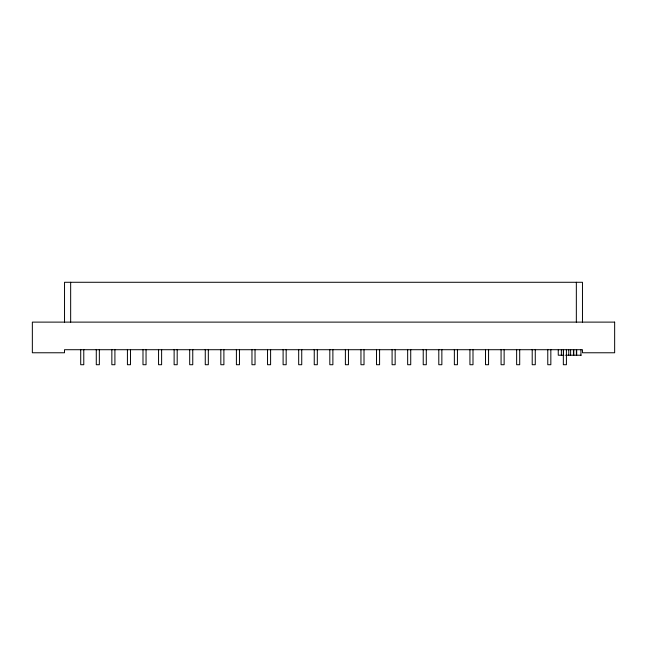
<?xml version="1.0" encoding="UTF-8"?>
<svg xmlns="http://www.w3.org/2000/svg" width="647" height="647" viewBox="0 0 647 647"><rect width="100%" height="100%" fill="white"/><g stroke="black" fill="none" stroke-linecap="round" stroke-linejoin="round"><path stroke-width="0.97" d="M563.917 355.219L558.256 355.219L558.256 349.962M565.624 355.219L581.168 355.219M582.47 322.117L582.47 282.278L64.53 282.278L64.53 322.117M580.941 349.962L580.941 355.219M576.687 349.962L576.687 355.219M576.34 282.278L576.34 322.117M576.38 349.962L576.38 355.219M573.808 349.962L573.808 355.219M573.428 349.962L573.428 355.219M570.63 349.566L570.63 355.219M568.753 349.962L568.753 355.219M566.408 349.396L566.408 364.722L563.343 364.722L563.343 349.396M563.48 349.962L563.48 355.219M561.361 349.962L561.361 355.219M550.84 349.396L550.84 364.722L547.774 364.722L547.774 349.396M535.271 349.396L535.271 364.722L532.206 364.722L532.206 349.396M519.703 349.396L519.703 364.722L516.638 364.722L516.638 349.396M504.134 349.396L504.134 364.722L501.069 364.722L501.069 349.396M488.566 349.396L488.566 364.722L485.501 364.722L485.501 349.396M472.997 349.396L472.997 364.722L469.932 364.722L469.932 349.396M457.429 349.396L457.429 364.722L454.364 364.722L454.364 349.396M441.861 349.396L441.861 364.722L438.795 364.722L438.795 349.396M426.292 349.396L426.292 364.722L423.227 364.722L423.227 349.396M410.724 349.396L410.724 364.722L407.659 364.722L407.659 349.396M395.155 349.396L395.155 364.722L392.09 364.722L392.09 349.396M379.587 349.396L379.587 364.722L376.522 364.722L376.522 349.396M364.018 349.396L364.018 364.722L360.953 364.722L360.953 349.396M348.45 349.396L348.45 364.722L345.385 364.722L345.385 349.396M332.882 349.396L332.882 364.722L329.816 364.722L329.816 349.396M317.313 349.396L317.313 364.722L314.248 364.722L314.248 349.396M301.737 349.396L301.737 364.722L298.679 364.722L298.679 349.396M286.168 349.396L286.168 364.722L283.103 364.722L283.103 349.396M270.6 349.396L270.6 364.722L267.534 364.722L267.534 349.396M255.031 349.396L255.031 364.722L251.966 364.722L251.966 349.396M239.463 349.396L239.463 364.722L236.398 364.722L236.398 349.396M223.894 349.396L223.894 364.722L220.829 364.722L220.829 349.396M208.326 349.396L208.326 364.722L205.261 364.722L205.261 349.396M192.757 349.396L192.757 364.722L189.692 364.722L189.692 349.396M177.189 349.396L177.189 364.722L174.124 364.722L174.124 349.396M161.621 349.396L161.621 364.722L158.555 364.722L158.555 349.396M146.052 349.396L146.052 364.722L142.987 364.722L142.987 349.396M130.484 349.396L130.484 364.722L127.419 364.722L127.419 349.396M114.915 349.396L114.915 364.722L111.85 364.722L111.85 349.396M99.347 349.396L99.347 364.722L96.282 364.722L96.282 349.396M83.778 349.396L83.778 364.722L80.713 364.722L80.713 349.396M70.66 282.278L70.66 322.117M614.65 322.117L32.35 322.117L32.35 352.769L64.498 352.769L64.498 349.712L582.47 349.712L582.47 352.769L614.65 352.769L614.65 322.117"/></g></svg>
